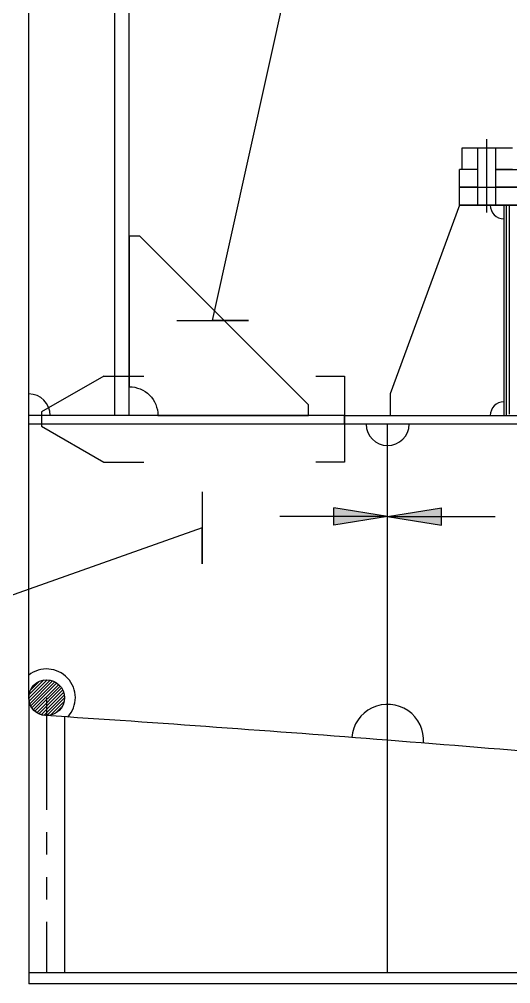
# Model space of a CAD drawing. Extents: x 53504 to 217282, y 25397 to 142583.
# Drawn here: x 140062 to 140747, y 133511 to 134855 of the extents above; entities that cross this region are included whole.
import ezdxf

# ---------------------------------------------------------------- set-up
doc = ezdxf.new("R2010")
doc.units = 0
doc.header["$LTSCALE"] = 250
doc.linetypes.add('PHANTOM', pattern=[2.1, 1.25, -0.2, 0.125, -0.2, 0.125, -0.2])
doc.linetypes.add('PHANTOM2', pattern=[1.25, 0.625, -0.125, 0.125, -0.125, 0.125, -0.125])
doc.layers.get('0').update_dxf_attribs({"linetype": 'CONTINUOUS'})
for name, color, linetype in [('035', 2, 'CONTINUOUS'), ('S0CO1', 1, 'CONTINUOUS'), ('S0CO2', 2, 'CONTINUOUS'), ('S0CO5', 4, 'CONTINUOUS'), ('S0PH1', 1, 'PHANTOM'), ('S0TX2', 2, 'CONTINUOUS')]:
    doc.layers.add(name, color=color, linetype=linetype)

# ---------------------------------------------------------------- blocks, each defined once
blk = doc.blocks.new('KNE250')
at = {"layer": 'S0CO1', "color": 0}
blk.add_lwpolyline([(40, 0), (250, 0), (250, -15), (15, -250), (0, -250), (0, -40, 0.414214)], format="xyb", close=True, dxfattribs=at)
blk = doc.blocks.new('snip')
at = {"color": 0, "linetype": 'ByBlock'}
for p, q in [((-75, -150.9), (-75, -220.7)), ((75, -150.9), (75, -220.7))]:
    blk.add_line(p, q, dxfattribs=at)
blk.add_lwpolyline([(75, -150.9), (12.5, -42.7), (-12.5, -42.7), (-75, -150.9)], dxfattribs=at)
blk = doc.blocks.new('ST10005')
at = {"color": 1}
for p, q in [((0, 0), (2, 0.317)), ((0, 0), (2, -0.317)), ((0, 0), (4, 0)), ((2, 0.317), (2, -0.317))]:
    blk.add_line(p, q, dxfattribs=at)
blk.add_solid([(0, 0), (2, 0.317), (0, 0), (2, -0.317)], dxfattribs=at)

msp = doc.modelspace()

# ---------------------------------------------------------------- hatches: boundary and pattern name
at = {"layer": 'S0CO1'}
h = msp.add_hatch(dxfattribs=at)
h.set_pattern_fill('ANSI31', color=0, style=0)
h.set_pattern_definition([(45, (158189.372, 112393.0157), (-2.24506403, 2.24506403), [])])
h.paths.add_polyline_path([(140075.287, 133909.588, 1), (140125.287, 133909.588, 1)])

# ---------------------------------------------------------------- linework, layer by layer
at = {"layer": '035', "color": 0}
for p, q in [((140679.287, 134675.943), (140687.758, 134675.943)), ((140679.287, 134645.943), (140679.287, 134675.943)), ((140687.758, 134675.943), (140700.787, 134675.943)), ((140700.787, 134645.943), (140700.787, 134675.943)), ((140700.787, 134675.943), (140725.787, 134675.943)), ((140725.787, 134675.943), (140725.787, 134645.943)), ((140725.787, 134675.943), (140736.041, 134675.943)), ((140736.041, 134675.943), (140749.287, 134675.943)), ((140675.287, 134595.943), (140675.287, 134645.943)), ((140700.787, 134645.943), (140675.287, 134645.943)), ((140700.787, 134620.943), (140700.787, 134645.943)), ((140725.787, 134645.943), (140799.728, 134645.943)), ((140725.787, 134645.943), (140725.787, 134620.943)), ((140738.503, 134645.943), (140725.787, 134645.943)), ((140749.287, 134645.943), (140738.503, 134645.943)), ((140700.787, 134620.943), (140675.287, 134620.943)), ((140675.287, 134595.943), (140675.287, 134620.943)), ((140675.287, 134620.943), (140805.287, 134620.943)), ((140700.787, 134595.943), (140700.787, 134620.943)), ((140725.787, 134620.943), (140725.787, 134595.943)), ((140795.797, 134620.943), (140725.787, 134620.943)), ((140675.287, 134595.943), (140578.824, 134332.943)), ((140700.787, 134595.943), (140675.287, 134595.943)), ((140675.287, 134595.943), (140805.287, 134595.943)), ((140725.787, 134595.943), (140700.787, 134595.943)), ((140805.287, 134595.943), (140725.787, 134595.943)), ((140737.287, 134595.943), (140737.287, 134302.943)), ((140578.824, 134332.943), (140578.824, 134302.943))]:
    msp.add_line(p, q, dxfattribs=at)
for centre, start, end in [((140737.287, 134595.943), 180, 270), ((140737.287, 134302.943), 90, 180)]:
    msp.add_arc(centre, 18.946, start, end, dxfattribs=at)
at = {"layer": 'S0CO1', "color": 0}
for p, q in [((140741.053, 134302.906), (140741.053, 134595.323)), ((140744.663, 134595.323), (140744.663, 134304.711)), ((140515.287, 134302.943), (140075.287, 134302.943)), ((140515.287, 134290.943), (140075.287, 134290.943))]:
    msp.add_line(p, q, dxfattribs=at)
at = {"layer": 'S0CO1', "color": 0, "flags": 128}
for points in [[(140195.287, 134302.943), (140195.287, 135745.943)], [(140215.287, 134302.943), (140215.287, 135535.943)]]:
    msp.add_lwpolyline(points, dxfattribs=at)
at = {"layer": 'S0CO1', "color": 0}
msp.add_lwpolyline([(140475.266, 134357.894), (140515.287, 134357.894), (140515.287, 134237.894), (140475.266, 134237.894)], dxfattribs=at)
for centre, radius, start, end in [((140075.287, 134302.943), 30, 0, 90), ((140575.287, 134290.943), 30, 180, 0), ((140100.287, 133909.588), 40, 317.55221, 128.682187), ((140575.287, 133850.303), 50, 355.45811, 175.537601)]:
    msp.add_arc(centre, radius, start, end, dxfattribs=at)
at = {"layer": 'S0CO2', "color": 0}
for p, q in [((140575.287, 133525.943), (140575.287, 134290.943)), ((140075.287, 133909.588), (140075.287, 133510.943)), ((140125.287, 133882.89), (140125.287, 133525.943)), ((142540.562, 133525.943), (140075.287, 133525.943)), ((143075.287, 133510.943), (140075.287, 133510.943))]:
    msp.add_line(p, q, dxfattribs=at)
msp.add_lwpolyline([(140913.337, 134290.943), (140515.287, 134290.943), (140515.287, 134302.943), (140913.337, 134302.943)], dxfattribs=at)
msp.add_circle((140100.287, 133909.588), 25, dxfattribs=at)
at = {"layer": 'S0CO5', "color": 0, "flags": 128}
msp.add_lwpolyline([(142635.287, 132471.535), (142635.287, 133255.943, 0.066627), (142620.037, 133369.85, 0.067044), (142575.287, 133475.703, 0.190271), (142325.287, 133670.073), (142325.287, 133670.683, 0.00118), (142075.287, 133701.053, 0.001283), (141825.373, 133730.168, 0.001757), (141575.287, 133757.773, 0.001391), (141386.816, 133777.35, 0.001313), (141198.237, 133795.943), (141075.287, 133807.513, 0.003365), (140575.287, 133850.303, 0.00330027), (140098.655, 133884.642, -0.39520862), (140075.287, 133909.589), (140075.287, 136745.943)], format="xyb", dxfattribs=at)
at = {"layer": 'S0PH1', "color": 0}
msp.add_line((140713.287, 134586.019), (140713.287, 134688.252), dxfattribs=at)
at = {"layer": 'S0PH1', "color": 0, "linetype": 'PHANTOM2'}
msp.add_line((140100.287, 133909.588), (140100.287, 133525.943), dxfattribs=at)
at = {"layer": 'S0TX2', "color": 0}
for points in [[(140281.51, 134435.37), (140381.51, 134435.37), (140331.51, 134435.37), (140485.543, 135131.096), (141457.252, 135131.096)], [(140316.856, 134196.289), (140316.856, 134096.289), (140316.856, 134146.289), (139820.018, 133970.204), (139221.058, 133970.204)]]:
    msp.add_lwpolyline(points, dxfattribs=at)

# ---------------------------------------------------------------- block references
at = {"layer": 'S0CO1', "color": 0, "xscale": -1, "rotation": 180}
msp.add_blockref('KNE250', (140215.287, 134302.943), dxfattribs=at)
at = {"layer": 'S0CO1', "color": 0}
for name, p, xscale, yscale, zscale, rotation in [('snip', (140059.17, 134297.894), 0.7999999999992724, 0.7999999999992724, 0.7999999999992724, 90), ('ST10005', (140575.287, 134162.16), 37.5, 37.5, 37.5, 180), ('ST10005', (140575.287, 134162.16), -37.5, 37.5, 37.5, 180)]:
    msp.add_blockref(name, p, dxfattribs=dict(at, xscale=xscale, yscale=yscale, zscale=zscale, rotation=rotation))

doc.saveas('drawing.dxf')
